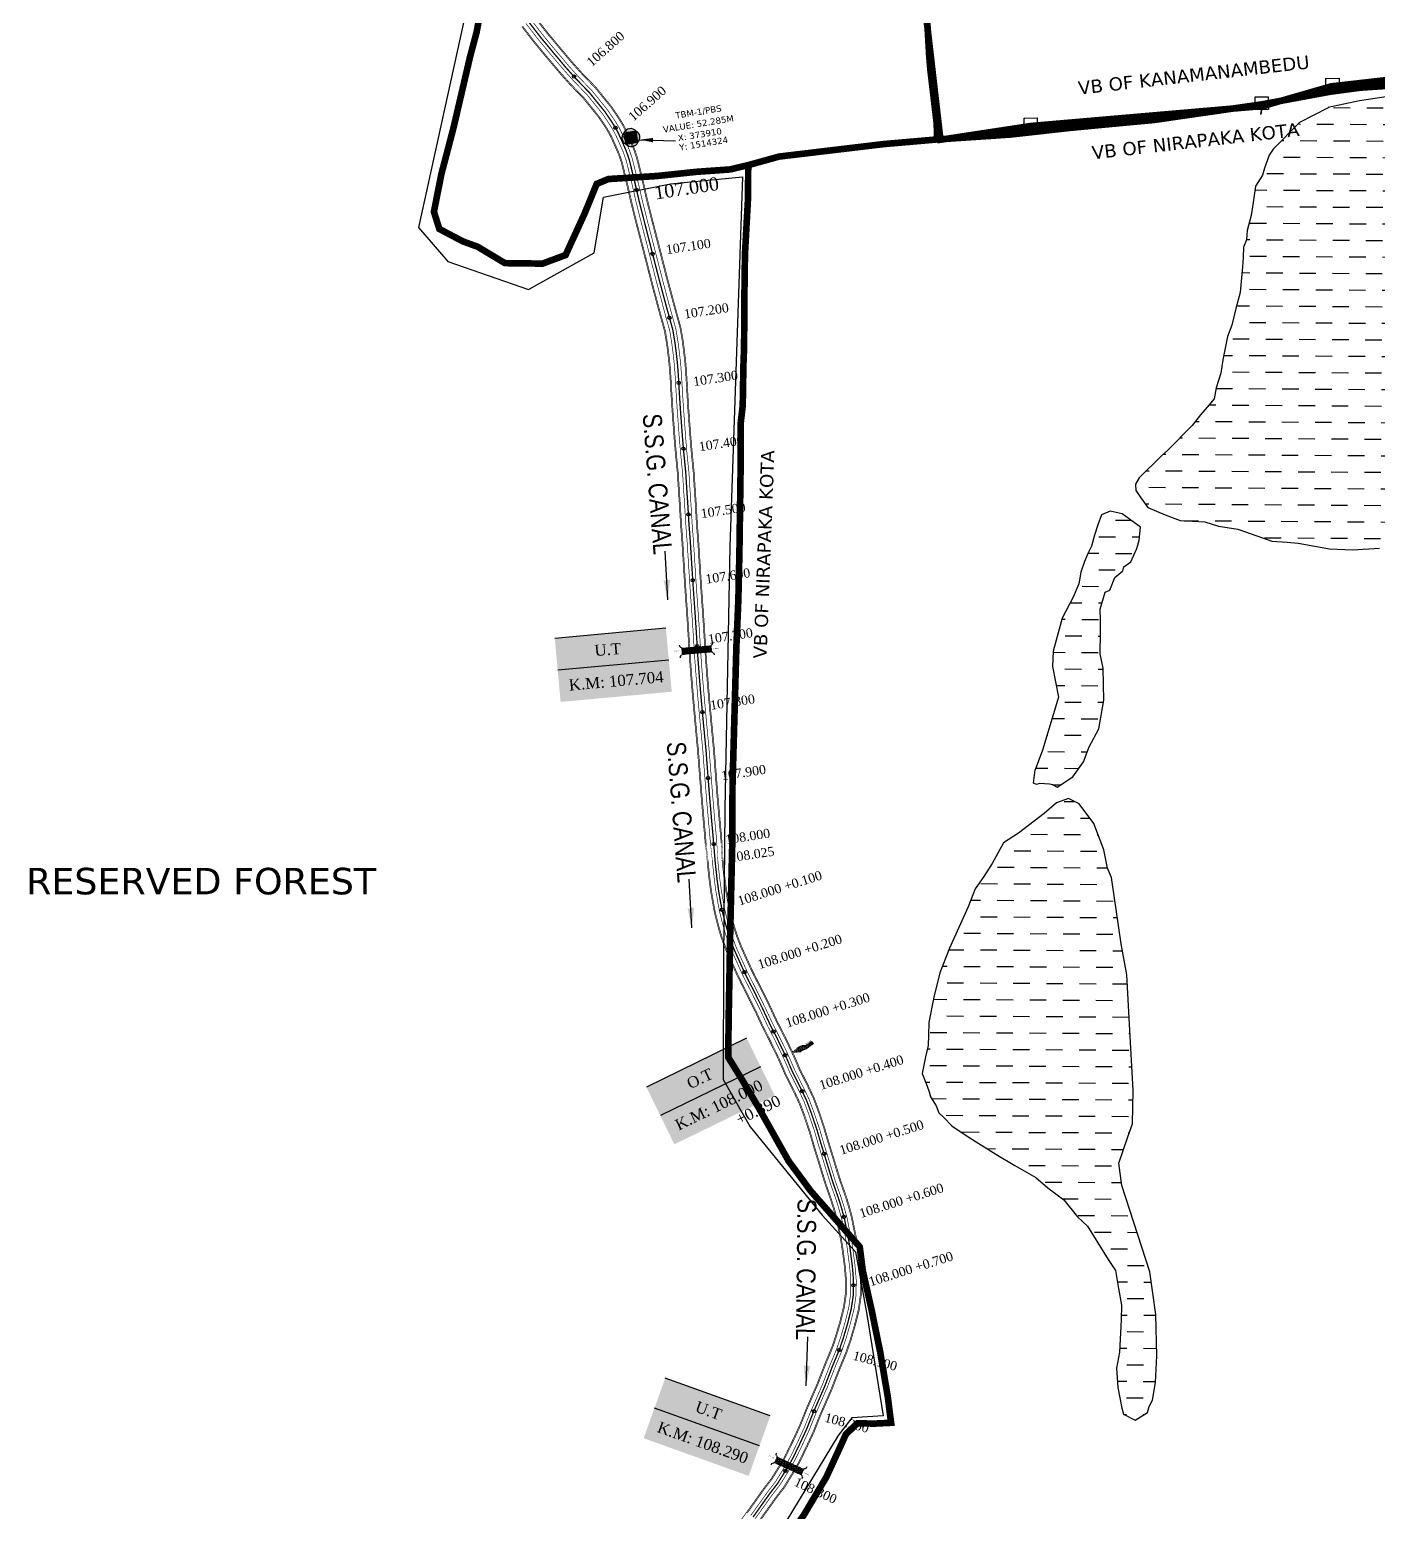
# Model space of a CAD drawing. Header units: inches. Extents: x 360616 to 379062, y 1506291 to 1520405.
# Drawn here: x 373003 to 375038, y 1512248 to 1514487 of the extents above; entities that cross this region are included whole.
import ezdxf

# ---------------------------------------------------------------- set-up
doc = ezdxf.new("R2010")
doc.units = ezdxf.units.IN
doc.header["$MEASUREMENT"] = 0
doc.header["$PDMODE"] = 32
doc.header["$PDSIZE"] = 5
for name, pattern in [('ACAD_ISO02W100', [15, 12, -3]), ('ACAD_ISO03W100', [30, 12, -18]), ('BORDER', [1.75, 0.5, -0.25, 0.5, -0.25, 0, -0.25]), ('DASHED', [0.75, 0.5, -0.25])]:
    doc.linetypes.add(name, pattern=pattern)
for name, color, linetype in [('bed with', 5, 'Continuous'), ('cahnige', 7, 'Continuous'), ('CARTTRACK', 30, 'ACAD_ISO02W100'), ('laying', 4, 'Continuous'), ('lining', 4, 'Continuous'), ('OT', 7, 'Continuous'), ('pbms', 8, 'Continuous'), ('stons', 1, 'Continuous'), ('STREAM', 4, 'Continuous'), ('TEXT', 7, 'Continuous'), ('TITLEBLOCK', 7, 'Continuous'), ('top of bund', 1, 'Continuous'), ('transition', 230, 'DASHED'), ('UT', 173, 'ACAD_ISO02W100'), ('V', 6, 'Continuous'), ('WATER_BODY', 4, 'Continuous'), ('Z LAYER', 7, 'Continuous'), ('ZSTU', 7, 'Continuous'), ('ZTEXT', 7, 'Continuous')]:
    doc.layers.add(name, color=color, linetype=linetype)
doc.layers.add('VILL_BOUNDARY', color=6, linetype='BORDER', lineweight=30)
doc.styles.add('5mm', font='TIMES.TTF', dxfattribs={"height": 3})
doc.styles.add('ARIALN', font='ARIALN.TTF')
doc.styles.get("Standard").update_dxf_attribs({"font": 'verdana.TTF'})
doc.dimstyles.get("Standard").update_dxf_attribs({"dimtxt": 0.18, "dimasz": 0.18, "dimexe": 0.18, "dimexo": 0.0625, "dimgap": 0.09, "dimtad": 0, "dimtih": 1, "dimtoh": 1, "dimdec": 4, "dimzin": 0, "dimdsep": 46, "dimtxsty": 'Standard', "dimcen": 0.09, "dimadec": 0, "dimazin": 0, "dimtfac": 1, "dimtdec": 4, "dimtofl": 0, "dimtmove": 0, "dimatfit": 3, "dimfxl": 0, "dimtolj": 1, "dimtzin": 0, "dimarcsym": 0})

# ---------------------------------------------------------------- blocks, each defined once
blk = doc.blocks.new('RRRRRR')
at = {"layer": 'ZSTU'}
h = blk.add_hatch(color=135, dxfattribs=at)
h.set_gradient(color1=(141, 177, 78), color2=(107, 135, 59), one_color=1, tint=0.38, name='CYLINDER')
h.paths.add_polyline_path([(373747.4, 1513581.4), (373751.8, 1513533.5), (373919.5, 1513548.9), (373915.1, 1513596.8)])
h.paths.add_polyline_path([(373795.8, 1513548.2), (373868.4, 1513554.4), (373866.2, 1513580.1), (373793.6, 1513574)], flags=24)
h = blk.add_hatch(color=252, dxfattribs=at)
h.set_gradient(color1=(167, 88, 159), color2=(127, 67, 121), one_color=1, tint=0.38, name='CYLINDER')
h.paths.add_polyline_path([(373751.8, 1513533.5), (373756.2, 1513485.6), (373923.9, 1513501), (373919.5, 1513548.9)])
h.paths.add_polyline_path([(373765.6, 1513497.5), (373913.8, 1513510.9), (373911.5, 1513536.6), (373763.2, 1513523.1)], flags=24)
for points in [[(373915.1, 1513596.8), (373747.4, 1513581.4)], [(373919.5, 1513548.9), (373751.8, 1513533.5)]]:
    blk.add_lwpolyline(points, dxfattribs=at)
at = {"layer": 'ZSTU', "style": '5mm'}
for s, height, rotation, p in [('U.T', 16.84, 4.8265, (373808, 1513554.7)), ('K.M: 107.704', 16.843, 5.1882, (373769.4, 1513502.5))]:
    blk.add_text(s, height=height, rotation=rotation, dxfattribs=at).set_placement(p)
blk = doc.blocks.new('FFFFFFFFFFF')
at = {"layer": 'ZSTU'}
h = blk.add_hatch(color=135, dxfattribs=at)
h.set_gradient(color1=(141, 177, 78), color2=(107, 135, 59), one_color=1, tint=0.38, name='CYLINDER')
h.paths.add_polyline_path([(373910.3, 1512949), (373914.7, 1512901.1), (374082.4, 1512916.5), (374078, 1512964.4)])
h.paths.add_polyline_path([(373958.7, 1512915.8), (374031.4, 1512921.9), (374029.2, 1512947.6), (373956.6, 1512941.5)], flags=24)
h = blk.add_hatch(color=252, dxfattribs=at)
h.set_gradient(color1=(167, 88, 159), color2=(127, 67, 121), one_color=1, tint=0.38, name='CYLINDER')
h.paths.add_polyline_path([(373914.7, 1512901.1), (373919.1, 1512853.1), (374086.9, 1512868.5), (374082.4, 1512916.5)])
h.paths.add_polyline_path([(373928.5, 1512865), (374076.7, 1512878.5), (374074.4, 1512904.1), (373926.2, 1512890.6)], flags=24)
for points in [[(374078, 1512964.4), (373910.3, 1512949)], [(374082.4, 1512916.5), (373914.7, 1512901.1)]]:
    blk.add_lwpolyline(points, dxfattribs=at)
at = {"layer": 'ZSTU', "style": '5mm'}
for s, height, rotation, p in [('O.T', 16.84, 4.8265, (373970.9, 1512922.2)), ('K.M: 108.000', 16.843, 5.1882, (373932.4, 1512870)), ('+0.390', 16.84, 5.1882, (374020.9, 1512845.3))]:
    blk.add_text(s, height=height, rotation=rotation, dxfattribs=at).set_placement(p)
blk = doc.blocks.new('DDDDDDDDDDDD')
at = {"layer": 'ZSTU'}
h = blk.add_hatch(color=135, dxfattribs=at)
h.set_gradient(color1=(141, 177, 78), color2=(107, 135, 59), one_color=1, tint=0.38, name='CYLINDER')
h.paths.add_polyline_path([(373929.5, 1512387.3), (373933.9, 1512339.3), (374101.6, 1512354.8), (374097.2, 1512402.7)])
h.paths.add_polyline_path([(373977.9, 1512354.1), (374050.5, 1512360.2), (374048.3, 1512385.9), (373975.7, 1512379.8)], flags=24)
h = blk.add_hatch(color=252, dxfattribs=at)
h.set_gradient(color1=(167, 88, 159), color2=(127, 67, 121), one_color=1, tint=0.38, name='CYLINDER')
h.paths.add_polyline_path([(373933.9, 1512339.3), (373938.3, 1512291.4), (374106, 1512306.8), (374101.6, 1512354.8)])
h.paths.add_polyline_path([(373947.7, 1512303.3), (374095.9, 1512316.8), (374093.5, 1512342.4), (373945.3, 1512328.9)], flags=24)
for points in [[(374097.2, 1512402.7), (373929.5, 1512387.3)], [(374101.6, 1512354.8), (373933.9, 1512339.3)]]:
    blk.add_lwpolyline(points, dxfattribs=at)
at = {"layer": 'ZSTU', "style": '5mm'}
for s, height, rotation, p in [('U.T', 16.84, 4.8265, (373990.1, 1512360.5)), ('K.M: 108.290', 16.843, 5.1882, (373951.5, 1512308.3))]:
    blk.add_text(s, height=height, rotation=rotation, dxfattribs=at).set_placement(p)
blk = doc.blocks.new('FGDFGG')
at = {"layer": 'STREAM'}
h = blk.add_hatch(dxfattribs=at)
h.set_pattern_fill('DASH', color=256, scale=10, angle=75.9396, style=0)
h.set_pattern_definition([(75.93960756, (1418185.603, 992257.9889), (-0.6960067163, 1.1611201925), [0.95724225, -0.95724225])])
h.paths.add_polyline_path([(347714.8, 1545567.8), (347719.1, 1545566.8), (347723.4, 1545565.8), (347732.1, 1545608.5), (347727.8, 1545609.3), (347723.5, 1545610.1)])
at = {"layer": 'UT', "ltscale": 0.2}
for p, q in [((347714.8, 1545567.8), (347723.5, 1545610.1)), ((347718.6, 1545614.3), (347720.9, 1545613.9)), ((347720.9, 1545613.9), (347723.5, 1545610.1)), ((347723.5, 1545610.1), (347727.8, 1545609.3)), ((347727.8, 1545609.3), (347732.1, 1545608.5)), ((347732.1, 1545608.5), (347735.6, 1545611.5)), ((347735.6, 1545611.5), (347737.9, 1545611.3)), ((347723.4, 1545565.8), (347732.1, 1545608.5)), ((347711.2, 1545564.9), (347708.9, 1545565.2)), ((347714.8, 1545567.8), (347711.2, 1545564.9)), ((347719.1, 1545566.8), (347714.8, 1545567.8)), ((347723.4, 1545565.8), (347719.1, 1545566.8)), ((347725.8, 1545561.9), (347723.4, 1545565.8)), ((347728.1, 1545561.4), (347725.8, 1545561.9))]:
    blk.add_line(p, q, dxfattribs=at)
at = {"layer": 'cahnige', "style": '5mm'}
for oblique, p in [(0, (347729.3, 1545612.1)), (360, (347716.2, 1545554.6))]:
    blk.add_text('Stream', height=1.91, rotation=77.1141, dxfattribs=dict(at, oblique=oblique)).set_placement(p)
blk = doc.blocks.new('VBVB')
at = {"layer": 'STREAM'}
h = blk.add_hatch(dxfattribs=at)
h.set_pattern_fill('DASH', color=256, scale=10, style=0)
h.set_pattern_definition([(0, (17867.8837, -28501.71), (1.25, 1.25), [1.25, -1.25])])
h.paths.add_polyline_path([(380096, 1497775), (380098.9, 1497780.2), (380100.4, 1497784.6), (380101.8, 1497788.8), (380103.8, 1497793.6), (380099.5, 1497795.9), (380098.5, 1497793.5), (380097.6, 1497789.6), (380097, 1497787.7), (380095.8, 1497784.7), (380093.9, 1497783), (380090.9, 1497780.8), (380086.6, 1497774), (380084.6, 1497765.2), (380084.1, 1497764.3), (380085.9, 1497763.2), (380086.6, 1497763.8), (380093.7, 1497769.3), (380094.5, 1497772.7)])
at = {"layer": 'OT', "const_width": 0.5}
blk.add_lwpolyline([(380084.6, 1497765.2), (380084.1, 1497764.3), (380083.5, 1497763.5), (380085.4, 1497762.3), (380085.9, 1497763.2), (380084.1, 1497764.3), (380085.9, 1497763.2), (380086.6, 1497763.8), (380093.7, 1497769.3), (380086.6, 1497763.8), (380085.9, 1497763.2), (380084.1, 1497764.3), (380084.6, 1497765.2), (380086.6, 1497774)], dxfattribs=at)
at = {"layer": 'STREAM'}
blk.add_lwpolyline([(380086.6, 1497774), (380090.9, 1497780.8), (380093.9, 1497783), (380095.8, 1497784.7), (380097, 1497787.7), (380097.6, 1497789.6), (380098.5, 1497793.5), (380099.5, 1497795.9), (380103.8, 1497793.6), (380101.8, 1497788.8), (380100.4, 1497784.6), (380098.9, 1497780.2), (380096, 1497775), (380094.5, 1497772.7), (380093.7, 1497769.3)], dxfattribs=at)
at = {"layer": 'cahnige', "style": '5mm'}
blk.add_text('Stream', height=2.5, rotation=71.1743, dxfattribs=at).set_placement((380095, 1497785.5))

msp = doc.modelspace()

# ---------------------------------------------------------------- hatches: boundary and pattern name
at = {"layer": 'pbms'}
h = msp.add_hatch(color=256, dxfattribs=at)
h.set_gradient(color1=(31, 17, 238), color2=(36, 21, 239), one_color=1, tint=0.51, name='CYLINDER')
h.paths.add_polyline_path([(373899.9, 1514331.3, 0.496905), (373902.7, 1514313.9)])
h.paths.add_polyline_path([(373899.9, 1514331.3), (373917.3, 1514334.1, 0.614852)])
h.paths.add_polyline_path([(373917.3, 1514334.1), (373920.1, 1514316.7, 0.494298)])
h.paths.add_polyline_path([(373902.7, 1514313.9, 0.585376), (373920.1, 1514316.7)])
h = msp.add_hatch(color=256, dxfattribs=at)
h.set_gradient(color1=(67, 190, 65), color2=(71, 191, 69), one_color=1, tint=0.51, name='CYLINDER')
h.paths.add_polyline_path([(373910, 1514324), (373917.3, 1514334.1), (373899.9, 1514331.3)])
h.paths.add_polyline_path([(373902.7, 1514313.9), (373910, 1514324), (373899.9, 1514331.3)])
h.paths.add_polyline_path([(373902.7, 1514313.9), (373920.1, 1514316.7), (373910, 1514324)])
h.paths.add_polyline_path([(373920.1, 1514316.7), (373917.3, 1514334.1), (373910, 1514324)])
at = {"layer": 'WATER_BODY'}
h = msp.add_hatch(dxfattribs=at)
h.set_pattern_fill('DASH', color=256, scale=200, angle=359.63535, style=0)
h.paths.add_polyline_path([(375718.1, 1514236.1), (375744.6, 1514239.6), (375763.4, 1514249.2), (375786.8, 1514264), (375815.9, 1514268.5), (375835.4, 1514266.2), (375848.8, 1514270.1), (375855.6, 1514282.3), (375861.7, 1514290), (375860.1, 1514302.5), (375843.8, 1514335.6), (375815.2, 1514386.1), (375782.4, 1514436.2), (375769.8, 1514448.4), (375735.8, 1514456.9), (375707.3, 1514455.1), (375671.1, 1514448), (375571.9, 1514433.7), (375506.9, 1514432.6), (375454.6, 1514430.1), (375404.1, 1514421.9), (375384.7, 1514419.6), (375351.1, 1514412.9), (375327, 1514409.7), (375292.2, 1514405.2), (375253.1, 1514397.9), (375234.2, 1514394.9), (375213.9, 1514395.2), (375182.7, 1514395.5), (375119.1, 1514392.5), (375050, 1514385.8), (375009.7, 1514379.5), (374962.3, 1514369.6), (374962.1, 1514369.2), (374918.9, 1514347), (374879.2, 1514306.5), (374873.4, 1514297.4), (374866.4, 1514278), (374863.4, 1514267.4), (374852.5, 1514250.6), (374849.1, 1514225.9), (374846, 1514206.2), (374840.3, 1514183.9), (374839.2, 1514169.9), (374834.5, 1514158.7), (374833.8, 1514143.2), (374832.9, 1514128.9), (374831, 1514106.7), (374829.6, 1514090), (374822.9, 1514066), (374816.7, 1514040.9), (374810.2, 1514023.8), (374803.3, 1513988.6), (374800.5, 1513968.6), (374793.1, 1513946), (374790.4, 1513929.8), (374779.5, 1513917.2), (374769.8, 1513905.6), (374757, 1513889.2), (374720.2, 1513852), (374710.2, 1513843.3), (374677, 1513810.3), (374671.5, 1513801), (374671.9, 1513791.4), (374679.7, 1513780.1), (374690.4, 1513765.4), (374716.1, 1513754.4), (374739.1, 1513746), (374776.2, 1513744.1), (374796.7, 1513737.2), (374826.2, 1513732.8), (374864.8, 1513719.2), (374877.2, 1513714.9), (374900.5, 1513713), (374916.8, 1513711.6), (374964.4, 1513703.4), (374999.1, 1513701.7), (375039.9, 1513704.2), (375072.7, 1513718.3), (375102.9, 1513739.2), (375126.9, 1513762.9), (375140.4, 1513784.9), (375151.8, 1513802.5), (375168.6, 1513837.6), (375178.3, 1513854.6), (375190.5, 1513883.7), (375196, 1513890.8), (375201.2, 1513906.3), (375204.8, 1513924.4), (375212.6, 1513957.9), (375216.2, 1513976.1), (375215.6, 1514026.1), (375212.8, 1514038.1), (375212, 1514048.1), (375212, 1514069.3), (375211.6, 1514093.1), (375207.7, 1514107.1), (375210.8, 1514123.3), (375226.5, 1514133.5), (375263.4, 1514134), (375298.2, 1514124.3), (375335.8, 1514111.2), (375396.4, 1514096.1), (375474.3, 1514104.7), (375543.4, 1514120.3), (375568.1, 1514128.8), (375577, 1514131.9), (375600.8, 1514131.6), (375627.7, 1514141.7), (375653.7, 1514166.1), (375665.5, 1514190.6), (375691.8, 1514221.8)])
h.paths.add_polyline_path([(375252.6, 1514192.1), (375301.1, 1514193), (375300, 1514251.6), (375251.6, 1514250.7)], flags=24)
h.paths.add_polyline_path([(375165.8, 1514163.7), (375212.4, 1514164.5), (375211.8, 1514200.3), (375165.1, 1514199.5)], flags=24)
h = msp.add_hatch(dxfattribs=at)
h.set_pattern_fill('DASH', color=256, scale=200, angle=359.63535, style=0)
h.paths.add_polyline_path([(374623.8, 1513474.9), (374622.6, 1513522.8), (374618.2, 1513544.6), (374618.8, 1513576.5), (374618.6, 1513595.6), (374618.2, 1513612), (374626, 1513637.9), (374632.6, 1513640.9), (374640.5, 1513660), (374652.5, 1513669.8), (374653.8, 1513676.1), (374664.6, 1513683.3), (374673.4, 1513703.6), (374677, 1513716.4), (374679, 1513735.9), (374651.6, 1513756), (374633.1, 1513759.8), (374620.4, 1513754.5), (374614.6, 1513739.3), (374609.8, 1513723.7), (374605.2, 1513707.2), (374600.1, 1513697), (374594.5, 1513684.1), (374589.3, 1513667.8), (374586.2, 1513650.4), (374577.5, 1513630.4), (374561.1, 1513598.5), (374547.4, 1513548.6), (374546.2, 1513525.5), (374555.4, 1513479.4), (374531.2, 1513399.2), (374520.1, 1513369.7), (374517.4, 1513349.2), (374522.3, 1513347.3), (374526.9, 1513348.8), (374541.6, 1513347.9), (374547, 1513346.8), (374553.2, 1513343.5), (374577.1, 1513358.8), (374592.9, 1513381.8), (374601.6, 1513404), (374616.3, 1513431.5)])
h.paths.add_polyline_path([(374635.1, 1513207.1), (374629.3, 1513221), (374623.9, 1513248.7), (374608.5, 1513288.4), (374586.7, 1513318.1), (374570.5, 1513326), (374552.2, 1513319.8), (374533.6, 1513303.6), (374494.8, 1513273.8), (374472.4, 1513259.3), (374455.2, 1513228.1), (374442.8, 1513208.3), (374429.6, 1513189.9), (374419.2, 1513162.5), (374390.7, 1513100.3), (374376.3, 1513063.2), (374367.2, 1513026.3), (374359.8, 1512988.1), (374359, 1512968.9), (374358.6, 1512953.3), (374354.4, 1512936), (374351.7, 1512920.9), (374349.5, 1512911), (374357.3, 1512891.9), (374360.1, 1512883.2), (374362.4, 1512875.8), (374370.8, 1512862.2), (374375, 1512851.7), (374381.7, 1512845), (374394.5, 1512832.2), (374417.7, 1512816.4), (374460.9, 1512789.4), (374489.4, 1512772.3), (374521.2, 1512753.8), (374539.3, 1512738.3), (374563.5, 1512720.2), (374583.8, 1512694.4), (374599.3, 1512680.6), (374630.4, 1512630.1), (374641.2, 1512613.6), (374646.1, 1512586.3), (374650.4, 1512561.4), (374650, 1512539.1), (374647.3, 1512490.2), (374642.9, 1512465.9), (374645.1, 1512436.8), (374651, 1512405.6), (374653.4, 1512396.4), (374670.9, 1512387.5), (374689.8, 1512399), (374692.4, 1512408.2), (374697.4, 1512417.9), (374701.5, 1512444.3), (374703.8, 1512484.6), (374702, 1512546.9), (374693.3, 1512611.4), (374651, 1512742), (374646.4, 1512775.6), (374660.1, 1512815.2), (374667, 1512835.2), (374668.2, 1512885.8), (374663.6, 1512967), (374658.6, 1513060.2), (374650, 1513107)])
h.paths.add_polyline_path([(374583.9, 1513627.7), (374613.2, 1513628.2), (374612.6, 1513664), (374583.3, 1513663.5)], flags=24)
h.paths.add_polyline_path([(374366.9, 1512863.7), (374415.8, 1512864.6), (374414.7, 1512924.4), (374365.8, 1512923.5)], flags=25)
h.paths.add_polyline_path([(374515.4, 1512888.3), (374579.4, 1512889.5), (374578.8, 1512925.4), (374514.7, 1512924.2)], flags=24)

# ---------------------------------------------------------------- linework, layer by layer
msp.add_lwpolyline([(373917.3, 1514334.1), (373902.7, 1514313.9)])
at = {"layer": 'bed with', "const_width": 1}
for points in [[(373751.7, 1514496.3), (373770.2, 1514472.3), (373787, 1514452.1), (373809.5, 1514425.5), (373824.7, 1514408.5), (373839.5, 1514393.3), (373843.5, 1514389.3), (373847.3, 1514384.6), (373858.4, 1514370.9), (373866.8, 1514360.5), (373876.5, 1514346.3), (373883.4, 1514335.2), (373886.7, 1514328.8), (373891.2, 1514319.1), (373898.7, 1514301.8), (373903.1, 1514289), (373907.2, 1514272.4), (373912.5, 1514250.8), (373917.9, 1514226.7), (373926.1, 1514194.2), (373933.1, 1514167.2), (373942.5, 1514130.6), (373949.3, 1514103.9), (373959.1, 1514067.3), (373966.6, 1514039.9, 0.000217), (373966.6, 1514039.9), (373968.6, 1514032.9), (373969.8, 1514025.8), (373971.7, 1514014), (373973.5, 1514000.4), (373975.5, 1513982.5), (373977, 1513962.8), (373978, 1513944.3), (373979.9, 1513914.2), (373983.2, 1513869.6), (373985, 1513848.5), (373988, 1513818.3), (373989.5, 1513793.8), (373991.2, 1513768.9), (373992.8, 1513741.3), (373994.9, 1513714.1), (373996.6, 1513687, 0.000113), (373996.6, 1513687), (373998.5, 1513656.9), (374000, 1513634.8), (374002.3, 1513602.6), (374003.8, 1513579.8), (374005.3, 1513556.1), (374006, 1513543.4), (374007.8, 1513519.6), (374009.1, 1513502.4), (374011.5, 1513474.2), (374014.9, 1513437.1), (374018.6, 1513398.9), (374021.1, 1513365.6), (374023.9, 1513329.7), (374027.1, 1513292.7), (374029, 1513272), (374030.3, 1513257)], [(373759.3, 1514502.2), (373777.7, 1514478.4), (373794.4, 1514458.2), (373816.7, 1514431.8), (373831.7, 1514415.1), (373846.3, 1514400.1), (373850.7, 1514395.7), (373854.8, 1514390.6), (373865.9, 1514376.9), (373874.5, 1514366.2), (373884.6, 1514351.5), (373891.8, 1514339.9), (373895.3, 1514333), (373899.9, 1514323), (373907.7, 1514305.3), (373912.3, 1514291.7), (373916.5, 1514274.7), (373921.8, 1514253.1), (373927.3, 1514228.9), (373935.4, 1514196.6), (373942.4, 1514169.6, -0.000231), (373942.4, 1514169.6), (373951.8, 1514132.9), (373958.6, 1514106.3), (373968.3, 1514069.8), (373975.9, 1514042.5), (373978, 1514034.9), (373979.2, 1514027.4), (373981.2, 1514015.4), (373983, 1514001.5), (373985.1, 1513983.4), (373986.6, 1513963.4), (373987.6, 1513944.8), (373989.5, 1513914.8), (373992.8, 1513870.3), (373994.5, 1513849.3), (373997.6, 1513819.1), (373999.1, 1513794.4), (374000.8, 1513769.5), (374002.4, 1513742), (374004.5, 1513714.8), (374006.2, 1513687.6), (374008.1, 1513657.5), (374009.6, 1513635.5), (374011.9, 1513603.3), (374013.4, 1513580.4), (374014.8, 1513556.7), (374015.6, 1513544), (374017.3, 1513520.3), (374018.7, 1513503.2), (374021.1, 1513475), (374024.5, 1513438), (374028.1, 1513399.7), (374030.7, 1513366.3), (374033.5, 1513330.5), (374036.6, 1513293.5), (374038.6, 1513272.8), (374039.8, 1513257.9)]]:
    msp.add_lwpolyline(points, format="xyb", dxfattribs=at)
for points in [[(374033, 1513232.2), (374033.4, 1513227.6), (374036.1, 1513202.8), (374038.2, 1513187.3), (374041.4, 1513168.8), (374043.7, 1513156), (374048.3, 1513137.7), (374053, 1513121.2), (374056.5, 1513111.2), (374062.1, 1513096.6), (374070.1, 1513078.8), (374077.7, 1513062), (374083.5, 1513050.2), (374089.7, 1513038.2), (374104.4, 1513008.6), (374116.2, 1512983.3), (374125.9, 1512964.3), (374136.8, 1512942.1), (374141.4, 1512932.3), (374150.2, 1512911.8), (374163.4, 1512885.6), (374171.5, 1512868.4), (374178.3, 1512850.2), (374187.1, 1512824.2), (374193.3, 1512802.6), (374199.8, 1512781.6), (374205.8, 1512762), (374211, 1512745.2), (374218.7, 1512723.4), (374223.3, 1512709), (374228.5, 1512690.2), (374231.5, 1512674.8), (374234, 1512662.7), (374236.4, 1512648.3), (374238.2, 1512634.2), (374239.9, 1512621.6), (374241, 1512609.7), (374241.8, 1512599), (374241.6, 1512577.7), (374238.8, 1512557.4), (374233.2, 1512535), (374226.6, 1512512.7), (374220.7, 1512495.4), (374209.9, 1512469.2), (374198.5, 1512439.9), (374181.4, 1512400.5), (374171.5, 1512375.8), (374161.7, 1512354.6), (374151.6, 1512333.7), (374145.7, 1512322.7), (374136.3, 1512307.6), (374128.4, 1512294.9), (374116.6, 1512279.5), (374090.9, 1512243.6)], [(374041.2, 1513232.9), (374041.6, 1513228.4), (374044.3, 1513203.8), (374046.4, 1513188.5), (374049.5, 1513170.3), (374051.8, 1513157.8), (374056.2, 1513139.9), (374060.9, 1513123.7), (374064.2, 1513114), (374069.7, 1513099.7), (374077.6, 1513082.2), (374085.2, 1513065.5), (374090.9, 1513053.9), (374097.1, 1513041.9), (374111.9, 1513012.1), (374123.6, 1512987), (374133.3, 1512968), (374144.3, 1512945.6), (374148.9, 1512935.7), (374157.7, 1512915.2), (374170.8, 1512889.2), (374179.1, 1512871.6), (374186.1, 1512852.9), (374195, 1512826.6), (374201.2, 1512805), (374207.7, 1512784.1), (374213.7, 1512764.4), (374218.8, 1512747.8), (374226.5, 1512726), (374231.3, 1512711.3), (374236.5, 1512692.1), (374239.5, 1512676.4), (374242.1, 1512664.2), (374244.6, 1512649.5), (374246.4, 1512635.2), (374248.1, 1512622.5), (374249.2, 1512610.4), (374250.1, 1512599.2), (374249.9, 1512577), (374246.9, 1512555.8), (374241.1, 1512532.8), (374234.5, 1512510.2), (374228.4, 1512492.4), (374217.6, 1512466.2), (374206.2, 1512436.8), (374189, 1512397.3), (374179.1, 1512372.5), (374169.2, 1512351.1), (374158.9, 1512330), (374152.8, 1512318.5), (374143.3, 1512303.3), (374135.2, 1512290.2), (374123.2, 1512274.6), (374097.6, 1512238.8)]]:
    msp.add_lwpolyline(points, dxfattribs=at)
at = {"layer": 'laying', "color": 5, "linetype": 'ByBlock'}
for p in [(374010.3, 1513552.5), (374143, 1512938.6), (374148.5, 1512319.4)]:
    msp.add_point(p, dxfattribs=at)
at = {"layer": 'lining', "const_width": 1}
for points in [[(373746.7, 1514492.3), (373765.2, 1514468.3), (373782.1, 1514447.9), (373804.6, 1514421.3), (373820, 1514404.1), (373834.9, 1514388.8), (373838.7, 1514385), (373842.3, 1514380.6), (373853.4, 1514366.8), (373861.6, 1514356.6), (373871.1, 1514342.8), (373877.8, 1514332), (373880.9, 1514326), (373885.3, 1514316.4), (373892.7, 1514299.4), (373896.9, 1514287.2), (373900.9, 1514270.8), (373906.2, 1514249.4), (373911.7, 1514225.2), (373919.8, 1514192.6), (373926.8, 1514165.6), (373936.2, 1514129), (373943, 1514102.3), (373952.8, 1514065.6), (373960.4, 1514038.2, 0.000217), (373960.4, 1514038.2), (373962.3, 1514031.5), (373963.4, 1514024.8), (373965.3, 1514013), (373967.1, 1513999.6), (373969.1, 1513981.9), (373970.6, 1513962.4), (373971.6, 1513943.9), (373973.5, 1513913.7), (373976.8, 1513869.1), (373978.6, 1513847.9), (373981.6, 1513817.8), (373983.1, 1513793.4), (373984.8, 1513768.5), (373986.4, 1513740.9), (373988.5, 1513713.7), (373990.2, 1513686.6, 0.000113), (373990.2, 1513686.6), (373992.1, 1513656.4), (373993.6, 1513634.3), (373995.9, 1513602.2), (373997.4, 1513579.4), (373998.8, 1513555.7), (373999.6, 1513542.9), (374001.3, 1513519.1), (374002.7, 1513501.9), (374005.1, 1513473.6), (374008.5, 1513436.5), (374012.1, 1513398.3), (374014.7, 1513365.1), (374017.5, 1513329.2), (374020.7, 1513292.1), (374022.6, 1513271.4), (374023.8, 1513256.5)], [(373764.4, 1514506.1), (373782.8, 1514482.4), (373799.4, 1514462.4), (373821.6, 1514436), (373836.4, 1514419.5), (373850.9, 1514404.6), (373855.5, 1514400), (373859.8, 1514394.6), (373870.9, 1514381), (373879.7, 1514370.1), (373890, 1514355.1), (373897.4, 1514343.1), (373901.1, 1514335.8), (373905.8, 1514325.7), (373913.7, 1514307.6), (373918.5, 1514293.5), (373922.8, 1514276.2), (373928.1, 1514254.5), (373933.5, 1514230.4), (373941.7, 1514198.2), (373948.6, 1514171.2, -0.000231), (373948.6, 1514171.2), (373958, 1514134.5), (373964.8, 1514108), (373974.6, 1514071.5), (373982.1, 1514044.2), (373984.3, 1514036.4), (373985.6, 1514028.5), (373987.6, 1514016.3), (373989.4, 1514002.3), (373991.5, 1513984), (373993, 1513963.9), (373994.1, 1513945.2), (373995.9, 1513915.2), (373999.2, 1513870.8), (374001, 1513849.9), (374004, 1513819.6), (374005.6, 1513794.8), (374007.3, 1513769.9), (374008.8, 1513742.4), (374010.9, 1513715.2), (374012.6, 1513688), (374014.5, 1513657.9), (374016, 1513635.9), (374018.3, 1513603.7), (374019.8, 1513580.8), (374021.3, 1513557.1), (374022.1, 1513544.4), (374023.8, 1513520.8), (374025.1, 1513503.7), (374027.5, 1513475.6), (374030.9, 1513438.6), (374034.6, 1513400.2), (374037.1, 1513366.8), (374039.9, 1513331), (374043.1, 1513294.1), (374045, 1513273.4), (374046.3, 1513258.4)]]:
    msp.add_lwpolyline(points, format="xyb", dxfattribs=at)
for points in [[(374026.6, 1513231.7), (374027, 1513227), (374029.7, 1513202), (374031.8, 1513186.3), (374035, 1513167.7), (374037.4, 1513154.7), (374042, 1513136.1), (374046.9, 1513119.3), (374050.4, 1513109), (374056.1, 1513094.1), (374064.2, 1513076.2), (374071.9, 1513059.2), (374077.7, 1513047.3), (374083.9, 1513035.3), (374098.6, 1513005.8), (374110.4, 1512980.5), (374120.2, 1512961.4), (374131, 1512939.3), (374135.5, 1512929.7), (374144.3, 1512909), (374157.6, 1512882.7), (374165.5, 1512865.9), (374172.3, 1512848), (374180.9, 1512822.2), (374187.1, 1512800.7), (374193.7, 1512779.7), (374199.6, 1512760.1), (374204.9, 1512743.2), (374212.6, 1512721.3), (374217.2, 1512707.1), (374222.2, 1512688.7), (374225.1, 1512673.5), (374227.6, 1512661.5), (374230, 1512647.4), (374231.8, 1512633.3), (374233.5, 1512620.9), (374234.6, 1512609.2), (374235.3, 1512598.7), (374235.2, 1512578.1), (374232.4, 1512558.7), (374227, 1512536.6), (374220.5, 1512514.7), (374214.7, 1512497.6), (374203.9, 1512471.6), (374192.6, 1512442.4), (374175.4, 1512403), (374165.6, 1512378.4), (374155.9, 1512357.4), (374145.8, 1512336.7), (374140.1, 1512325.9), (374130.8, 1512311), (374123.1, 1512298.5), (374111.4, 1512283.4), (374085.7, 1512247.3)], [(374047.7, 1513233.5), (374048, 1513229), (374050.7, 1513204.6), (374052.7, 1513189.5), (374055.9, 1513171.4), (374058.1, 1513159.1), (374062.5, 1513141.5), (374067.1, 1513125.7), (374070.3, 1513116.2), (374075.7, 1513102.2), (374083.5, 1513084.9), (374091, 1513068.2), (374096.6, 1513056.8), (374102.8, 1513044.8), (374117.7, 1513014.9), (374129.4, 1512989.8), (374139.1, 1512970.8), (374150.1, 1512948.4), (374154.8, 1512938.3), (374163.5, 1512918), (374176.6, 1512892), (374185, 1512874.2), (374192.2, 1512855.1), (374201.1, 1512828.5), (374207.4, 1512806.8), (374213.9, 1512785.9), (374219.8, 1512766.3), (374225, 1512749.9), (374232.6, 1512728.1), (374237.4, 1512713.2), (374242.8, 1512693.5), (374245.9, 1512677.7), (374248.4, 1512665.4), (374250.9, 1512650.5), (374252.8, 1512636.1), (374254.5, 1512623.2), (374255.6, 1512610.9), (374256.5, 1512599.5), (374256.3, 1512576.6), (374253.2, 1512554.6), (374247.4, 1512531.1), (374240.7, 1512508.3), (374234.5, 1512490.2), (374223.6, 1512463.8), (374212.1, 1512434.3), (374195, 1512394.9), (374185, 1512370), (374175, 1512348.4), (374164.7, 1512327.1), (374158.4, 1512315.3), (374148.8, 1512299.9), (374140.5, 1512286.5), (374128.4, 1512270.8), (374102.9, 1512235)]]:
    msp.add_lwpolyline(points, dxfattribs=at)
at = {"layer": 'pbms'}
msp.add_lwpolyline([(373899.9, 1514331.3, -0.614852), (373917.3, 1514334.1, -0.494298), (373920.1, 1514316.7, -0.585376), (373902.7, 1514313.9, -0.496905), (373899.9, 1514331.3)], format="xyb", close=True, dxfattribs=at)
msp.add_lwpolyline([(373899.9, 1514331.3), (373917.3, 1514334.1), (373920.1, 1514316.7), (373902.7, 1514313.9)], close=True, dxfattribs=at)
msp.add_lwpolyline([(373899.9, 1514331.3), (373920.1, 1514316.7)], dxfattribs=at)
at = {"layer": 'stons'}
for points in [[(374960.1, 1514413.5), (374978.8, 1514413.6), (374978.9, 1514394.6), (374959, 1514394.5), (374958.9, 1514413.6), (374960.1, 1514413.5)], [(374853.4, 1514385.5), (374872, 1514385.6), (374872.1, 1514366.6), (374852.2, 1514366.5), (374852.1, 1514385.6), (374853.4, 1514385.5)], [(374504.6, 1514353.6), (374523.2, 1514353.7), (374523.3, 1514334.6), (374503.4, 1514334.5), (374503.3, 1514353.6), (374504.6, 1514353.6)]]:
    msp.add_lwpolyline(points, dxfattribs=at)
at = {"layer": 'top of bund', "const_width": 1}
for points in [[(373765.6, 1514507), (373783.9, 1514483.3), (373800.5, 1514463.3), (373822.7, 1514437), (373837.5, 1514420.5), (373852, 1514405.7), (373856.6, 1514401), (373861, 1514395.6), (373872, 1514381.9), (373880.9, 1514371), (373891.2, 1514355.9), (373898.7, 1514343.8), (373902.5, 1514336.5), (373907.2, 1514326.3), (373915.1, 1514308.1), (373920, 1514294), (373924.2, 1514276.5), (373929.5, 1514254.9), (373935, 1514230.8), (373943.1, 1514198.5), (373950.1, 1514171.6, -0.000231), (373950.1, 1514171.6), (373959.5, 1514134.9), (373966.3, 1514108.3), (373976, 1514071.9), (373983.5, 1514044.6), (373985.7, 1514036.7), (373987.1, 1514028.7), (373989.1, 1514016.5), (373990.9, 1514002.5), (373993, 1513984.2), (373994.5, 1513964), (373995.6, 1513945.3), (373997.4, 1513915.3), (374000.7, 1513871), (374002.5, 1513850.1), (374005.5, 1513819.7), (374007.1, 1513794.9), (374008.8, 1513770), (374010.3, 1513742.5), (374012.4, 1513715.3), (374014.1, 1513688.1), (374016, 1513658), (374017.5, 1513636), (374019.8, 1513603.8), (374021.3, 1513580.9), (374022.8, 1513557.2), (374023.5, 1513544.5), (374025.3, 1513520.9), (374026.6, 1513503.8), (374029, 1513475.7), (374032.4, 1513438.8), (374036.1, 1513400.4), (374038.6, 1513366.9), (374041.4, 1513331.2), (374044.6, 1513294.3), (374046.5, 1513273.5), (374047.7, 1513258.5)], [(373745.5, 1514491.4), (373764, 1514467.4), (373780.9, 1514447), (373803.5, 1514420.3), (373818.9, 1514403.1), (373833.8, 1514387.7), (373837.6, 1514384), (373841.1, 1514379.6), (373852.2, 1514365.9), (373860.4, 1514355.7), (373869.9, 1514342), (373876.5, 1514331.2), (373879.5, 1514325.3), (373883.9, 1514315.8), (373891.3, 1514298.9), (373895.5, 1514286.8), (373899.4, 1514270.5), (373904.7, 1514249), (373910.2, 1514224.9), (373918.4, 1514192.3), (373925.4, 1514165.2), (373934.8, 1514128.6), (373941.6, 1514101.9), (373951.4, 1514065.2), (373959, 1514037.8, 0.000217), (373959, 1514037.8), (373960.8, 1514031.1), (373961.9, 1514024.5), (373963.9, 1514012.8), (373965.6, 1513999.4), (373967.6, 1513981.8), (373969.1, 1513962.3), (373970.1, 1513943.8), (373972, 1513913.6), (373975.3, 1513869), (373977.1, 1513847.7), (373980.1, 1513817.6), (373981.6, 1513793.3), (373983.3, 1513768.4), (373984.9, 1513740.8), (373987, 1513713.6), (373988.7, 1513686.5, 0.000113), (373988.7, 1513686.5), (373990.6, 1513656.3), (373992.1, 1513634.2), (373994.4, 1513602.1), (373995.9, 1513579.3), (373997.3, 1513555.6), (373998.1, 1513542.8), (373999.8, 1513519), (374001.2, 1513501.7), (374003.6, 1513473.5), (374007, 1513436.4), (374010.6, 1513398.2), (374013.2, 1513364.9), (374016, 1513329.1), (374019.2, 1513292), (374021.1, 1513271.3), (374022.3, 1513256.4)]]:
    msp.add_lwpolyline(points, format="xyb", dxfattribs=at)
for points in [[(374025.1, 1513231.6), (374025.5, 1513226.8), (374028.2, 1513201.8), (374030.3, 1513186.1), (374033.6, 1513167.4), (374036, 1513154.4), (374040.6, 1513135.7), (374045.4, 1513118.9), (374049, 1513108.5), (374054.8, 1513093.5), (374062.8, 1513075.5), (374070.5, 1513058.6), (374076.4, 1513046.6), (374082.6, 1513034.6), (374097.3, 1513005.1), (374109, 1512979.9), (374118.8, 1512960.7), (374129.7, 1512938.6), (374134.1, 1512929), (374143, 1512908.4), (374156.2, 1512882.1), (374164.1, 1512865.3), (374170.8, 1512847.5), (374179.5, 1512821.8), (374185.7, 1512800.3), (374192.2, 1512779.3), (374198.2, 1512759.7), (374203.5, 1512742.7), (374211.2, 1512720.9), (374215.7, 1512706.7), (374220.7, 1512688.4), (374223.7, 1512673.2), (374226.2, 1512661.2), (374228.5, 1512647.1), (374230.4, 1512633.1), (374232, 1512620.7), (374233.1, 1512609), (374233.8, 1512598.7), (374233.7, 1512578.3), (374230.9, 1512558.9), (374225.5, 1512537), (374219.1, 1512515.1), (374213.3, 1512498.2), (374202.5, 1512472.2), (374191.2, 1512442.9), (374174.1, 1512403.6), (374164.2, 1512378.9), (374154.5, 1512358.1), (374144.5, 1512337.3), (374138.8, 1512326.6), (374129.5, 1512311.8), (374121.9, 1512299.4), (374110.2, 1512284.3), (374084.5, 1512248.2), (374058.6, 1512212.5)], [(374049.2, 1513233.6), (374049.5, 1513229.1), (374052.2, 1513204.8), (374054.2, 1513189.8), (374057.3, 1513171.7), (374059.6, 1513159.5), (374063.9, 1513141.9), (374068.5, 1513126.1), (374071.7, 1513116.7), (374077.1, 1513102.8), (374084.8, 1513085.5), (374092.4, 1513068.9), (374098, 1513057.5), (374104.1, 1513045.5), (374119, 1513015.6), (374130.7, 1512990.5), (374140.4, 1512971.5), (374151.4, 1512949.1), (374156.2, 1512938.9), (374164.9, 1512918.6), (374177.9, 1512892.7), (374186.4, 1512874.8), (374193.6, 1512855.6), (374202.5, 1512829), (374208.8, 1512807.3), (374215.3, 1512786.4), (374221.3, 1512766.8), (374226.4, 1512750.3), (374234.1, 1512728.6), (374238.9, 1512713.6), (374244.2, 1512693.9), (374247.3, 1512677.9), (374249.9, 1512665.7), (374252.4, 1512650.7), (374254.3, 1512636.3), (374256, 1512623.4), (374257.1, 1512611.1), (374258, 1512599.5), (374257.8, 1512576.4), (374254.7, 1512554.3), (374248.8, 1512530.7), (374242.1, 1512507.8), (374235.9, 1512489.6), (374224.9, 1512463.2), (374213.5, 1512433.7), (374196.3, 1512394.3), (374186.4, 1512369.4), (374176.3, 1512347.7), (374166, 1512326.4), (374159.7, 1512314.6), (374150.1, 1512299.1), (374141.8, 1512285.6), (374129.6, 1512269.9), (374104.1, 1512234.1)]]:
    msp.add_lwpolyline(points, dxfattribs=at)
at = {"layer": 'transition', "ltscale": 4, "const_width": 0.6}
for points in [[(374022.7, 1513256.3), (374022.7, 1513256.3), (374025.1, 1513231.6)], [(374023.8, 1513256.5), (374023.8, 1513256.5), (374026.6, 1513231.7)], [(374030.3, 1513257), (374030.3, 1513257), (374033, 1513232.2)], [(374039.8, 1513257.9), (374039.8, 1513257.9), (374041.2, 1513232.9)], [(374046.3, 1513258.4), (374046.3, 1513258.4), (374047.7, 1513233.5)], [(374047.7, 1513258.5), (374047.7, 1513258.5), (374049.2, 1513233.6)]]:
    msp.add_lwpolyline(points, dxfattribs=at)
at = {"layer": 'V', "color": 6}
msp.add_lwpolyline([(373755.5, 1514499.2, 2, 2, 0), (373774, 1514475.3, 2, 2, 0), (373790.7, 1514455.2, 2, 2, 0), (373813.1, 1514428.6, 2, 2, 0), (373828.2, 1514411.8, 2, 2, 0), (373842.9, 1514396.7, 2, 2, 0), (373847.1, 1514392.5, 2, 2, 0), (373851, 1514387.6, 2, 2, 0), (373862.1, 1514373.9, 2, 2, 0), (373870.7, 1514363.3, 2, 2, 0), (373880.5, 1514348.9, 2, 2, 0), (373887.6, 1514337.5, 2, 2, 0), (373891, 1514330.9, 2, 2, 0), (373895.6, 1514321.1, 2, 2, 0), (373903.2, 1514303.5, 2, 2, 0), (373907.7, 1514290.4, 2, 2, 0), (373911.8, 1514273.5, 2, 2, 0), (373917.1, 1514251.9, 2, 2, 0), (373922.6, 1514227.8, 2, 2, 0), (373930.8, 1514195.4, 2, 2, 0), (373937.7, 1514168.4, 2, 2, 0), (373947.1, 1514131.7, 2, 2, 0), (373953.9, 1514105.1, 2, 2, 0), (373963.7, 1514068.6, 2, 2, 0), (373971.3, 1514041.2, 2, 2, 0), (373973.3, 1514033.9, 2, 2, 0), (373974.5, 1514026.6, 2, 2, 0), (373976.5, 1514014.7, 2, 2, 0), (373978.3, 1514001, 2, 2, 0), (373980.3, 1513983, 2, 2, 0), (373981.8, 1513963.1, 2, 2, 0), (373982.8, 1513944.6, 2, 2, 0), (373984.7, 1513914.5, 2, 2, 0), (373988, 1513870, 2, 2, 0), (373989.8, 1513848.9, 2, 2, 0), (373992.8, 1513818.7, 2, 2, 0), (373994.3, 1513794.1, 2, 2, 0), (373996, 1513769.2, 2, 2, 0), (373997.6, 1513741.6, 2, 2, 0), (373999.7, 1513714.4, 2, 2, 0), (374001.4, 1513687.3, 2, 2, 0), (374003.3, 1513657.2, 2, 2, 0), (374004.8, 1513635.1, 2, 2, 0), (374007.1, 1513602.9, 2, 2, 0), (374008.6, 1513580.1, 2, 2, 0), (374010.1, 1513556.4, 2, 2, 0), (374010.8, 1513543.7, 2, 2, 0), (374012.6, 1513519.9, 2, 2, 0), (374013.9, 1513502.8, 2, 2, 0), (374016.3, 1513474.6, 2, 2, 0), (374019.7, 1513437.6, 2, 2, 0), (374023.4, 1513399.3, 2, 2, 0), (374025.9, 1513365.9, 2, 2, 0), (374028.7, 1513330.1, 2, 2, 0), (374031.9, 1513293.1, 2, 2, 0), (374033.8, 1513272.4, 2, 2, 0), (374035, 1513257.4, 2, 2, 0), (374035, 1513257.4, 2, 2, 0), (374037.1, 1513232.6, 2, 2, 0), (374037.5, 1513228, 2, 2, 0), (374040.2, 1513203.3, 2, 2, 0), (374042.3, 1513187.9, 2, 2, 0), (374045.4, 1513169.5, 2, 2, 0), (374047.8, 1513156.9, 2, 2, 0), (374052.3, 1513138.8, 2, 2, 0), (374057, 1513122.5, 2, 2, 0), (374060.3, 1513112.6, 2, 2, 0), (374065.9, 1513098.2, 2, 2, 0), (374073.8, 1513080.5, 2, 2, 0), (374081.4, 1513063.7, 2, 2, 0), (374087.2, 1513052, 2, 2, 0), (374093.4, 1513040, 2, 2, 0), (374108.2, 1513010.3, 2, 2, 0), (374119.9, 1512985.2, 2, 2, 0), (374129.6, 1512966.1, 2, 2, 0), (374140.5, 1512943.8, 2, 2, 0), (374145.1, 1512934, 2, 2, 0), (374153.9, 1512913.5, 2, 2, 0), (374167.1, 1512887.4, 2, 2, 0), (374175.3, 1512870, 2, 2, 0), (374182.2, 1512851.5, 2, 2, 0), (374191, 1512825.4, 2, 2, 0), (374197.3, 1512803.8, 2, 2, 0), (374203.8, 1512782.8, 2, 2, 0), (374209.7, 1512763.2, 2, 2, 0), (374214.9, 1512746.5, 2, 2, 0), (374222.6, 1512724.7, 2, 2, 0), (374227.3, 1512710.1, 2, 2, 0), (374232.5, 1512691.1, 2, 2, 0), (374235.5, 1512675.6, 2, 2, 0), (374238, 1512663.5, 2, 2, 0), (374240.5, 1512648.9, 2, 2, 0), (374242.3, 1512634.7, 2, 2, 0), (374244, 1512622.1, 2, 2, 0), (374245.1, 1512610, 2, 2, 0), (374245.9, 1512599.1, 2, 2, 0), (374245.8, 1512577.3, 2, 2, 0), (374242.8, 1512556.6, 2, 2, 0), (374237.2, 1512533.9, 2, 2, 0), (374230.6, 1512511.5, 2, 2, 0), (374224.6, 1512493.9, 2, 2, 0), (374213.7, 1512467.7, 2, 2, 0), (374202.4, 1512438.3, 2, 2, 0), (374185.2, 1512398.9, 2, 2, 0), (374175.3, 1512374.2, 2, 2, 0), (374165.4, 1512352.9, 2, 2, 0), (374155.3, 1512331.9, 2, 2, 0), (374149.2, 1512320.6, 2, 2, 0), (374139.8, 1512305.4, 2, 2, 0), (374131.8, 1512292.5, 2, 2, 0), (374119.9, 1512277.1, 2, 2, 0), (374094.3, 1512241.2, 2, 2, 0)], format="xyseb", dxfattribs=at)
at = {"layer": 'VILL_BOUNDARY', "linetype": 'ACAD_ISO03W100', "lineweight": -2, "ltscale": 3, "const_width": 10}
for points in [[(374336.7, 1514671.4), (374377.2, 1514320.8), (374513.8, 1514341.6), (374864, 1514371.8), (374966.8, 1514401.4), (375237.7, 1514432.2)], [(374356.8, 1514507.8), (374360.2, 1514447.5), (374362.1, 1514425.5), (374371.5, 1514345.6), (374372.3, 1514321.3), (374290.9, 1514314.2), (374133.6, 1514295.4), (374089, 1514283), (374059.7, 1514276), (374009.1, 1514272.4), (373949.9, 1514266.1), (373876.2, 1514261.5), (373858.5, 1514254.2), (373840.2, 1514209.4), (373811.5, 1514146.7), (373776.7, 1514133.8), (373720.1, 1514134.5), (373678.7, 1514159.3), (373656.7, 1514167.3), (373621, 1514186.1), (373612.8, 1514212.1), (373624.2, 1514269.5), (373642.3, 1514338.6), (373667.3, 1514445.9), (373677.2, 1514483.1), (373685, 1514524.4)], [(374372.3, 1514321.3), (374483, 1514328.7), (374571.2, 1514338.6), (374659.4, 1514347), (374698.9, 1514350.6), (374863.2, 1514374.4), (374965.5, 1514393.4), (375011.4, 1514399.5), (375068.3, 1514403.3)], [(374087.1, 1514282.5), (374086.9, 1514234.2), (374082.2, 1514148.2), (374081.3, 1514081.4), (374080.9, 1514007.7), (374079.7, 1513975.4), (374079.3, 1513943.6), (374078.8, 1513919.6), (374075.8, 1513893), (374075.9, 1513843), (374073.8, 1513695.7), (374072.2, 1513625.3), (374069.3, 1513556.8), (374063.4, 1513346), (374063.2, 1513264.7), (374060, 1513126.3), (374057.6, 1512994), (374056.9, 1512935.6), (374077.6, 1512902), (374102.4, 1512860.1), (374148.1, 1512778.8), (374181.5, 1512733.5), (374255.4, 1512649.3), (374259.9, 1512613.7), (374273.5, 1512553.1), (374286.3, 1512490.3), (374297.9, 1512421.8), (374302.7, 1512383.6), (374277.9, 1512382.4), (374251.9, 1512382.8), (374234.7, 1512366.6), (374223.1, 1512341), (374204.9, 1512301.4), (374170.7, 1512243.8), (374139.2, 1512200.1)]]:
    msp.add_lwpolyline(points, dxfattribs=at)
at = {"layer": 'WATER_BODY'}
for p, q in [((374620.4, 1513754.5), (374614.6, 1513739.3)), ((374633.1, 1513759.8), (374620.4, 1513754.5)), ((374651.6, 1513756), (374633.1, 1513759.8)), ((374679, 1513735.9), (374651.6, 1513756)), ((374614.6, 1513739.3), (374609.8, 1513723.7)), ((374677, 1513716.4), (374679, 1513735.9)), ((374609.8, 1513723.7), (374605.2, 1513707.2)), ((374673.4, 1513703.6), (374677, 1513716.4)), ((374600.1, 1513697), (374594.5, 1513684.1)), ((374605.2, 1513707.2), (374600.1, 1513697)), ((374664.6, 1513683.3), (374673.4, 1513703.6)), ((374589.3, 1513667.8), (374586.2, 1513650.4)), ((374594.5, 1513684.1), (374589.3, 1513667.8)), ((374640.5, 1513660), (374652.5, 1513669.8)), ((374652.5, 1513669.8), (374653.8, 1513676.1)), ((374653.8, 1513676.1), (374664.6, 1513683.3)), ((374586.2, 1513650.4), (374577.5, 1513630.4)), ((374632.6, 1513640.9), (374640.5, 1513660)), ((374577.5, 1513630.4), (374561.1, 1513598.5)), ((374618.2, 1513612), (374626, 1513637.9)), ((374626, 1513637.9), (374632.6, 1513640.9)), ((374561.1, 1513598.5), (374547.4, 1513548.6)), ((374618.6, 1513595.6), (374618.2, 1513612)), ((374618.2, 1513544.6), (374618.8, 1513576.5)), ((374618.8, 1513576.5), (374618.6, 1513595.6)), ((374547.4, 1513548.6), (374546.2, 1513525.5)), ((374622.6, 1513522.8), (374618.2, 1513544.6)), ((374546.2, 1513525.5), (374555.4, 1513479.4)), ((374623.8, 1513474.9), (374622.6, 1513522.8)), ((374555.4, 1513479.4), (374531.2, 1513399.2)), ((374616.3, 1513431.5), (374623.8, 1513474.9)), ((374601.6, 1513404), (374616.3, 1513431.5)), ((374531.2, 1513399.2), (374520.1, 1513369.7)), ((374592.9, 1513381.8), (374601.6, 1513404)), ((374577.1, 1513358.8), (374592.9, 1513381.8)), ((374553.2, 1513343.5), (374577.1, 1513358.8)), ((374518.4, 1513349.2), (374518.4, 1513349.2)), ((374547, 1513346.8), (374553.2, 1513343.5))]:
    msp.add_line(p, q, dxfattribs=at)
for points in [[(375050, 1514385.8), (375009.7, 1514379.5), (374962.3, 1514369.6), (374962.1, 1514369.2), (374918.9, 1514347), (374879.2, 1514306.5), (374873.4, 1514297.4), (374866.4, 1514278), (374863.4, 1514267.4), (374852.5, 1514250.6), (374849.1, 1514225.9), (374846, 1514206.2), (374840.3, 1514183.9), (374839.2, 1514169.9), (374834.5, 1514158.7), (374833.8, 1514143.2), (374832.9, 1514128.9), (374831, 1514106.7), (374829.6, 1514090), (374822.9, 1514066), (374816.7, 1514040.9), (374810.2, 1514023.8), (374803.3, 1513988.6), (374800.5, 1513968.6), (374793.1, 1513946), (374790.4, 1513929.8), (374779.5, 1513917.2), (374769.8, 1513905.6), (374757, 1513889.2), (374720.2, 1513852), (374710.2, 1513843.3), (374677, 1513810.3), (374671.5, 1513801), (374671.9, 1513791.4), (374679.7, 1513780.1), (374690.4, 1513765.4), (374716.1, 1513754.4), (374739.1, 1513746), (374776.2, 1513744.1), (374796.7, 1513737.2), (374826.2, 1513732.8), (374864.8, 1513719.2), (374877.2, 1513714.9), (374900.5, 1513713), (374916.8, 1513711.6), (374964.4, 1513703.4), (374999.1, 1513701.7), (375039.9, 1513704.2)], [(374547, 1513347.1), (374547, 1513346.8), (374541.6, 1513347.9), (374526.9, 1513348.8), (374522.3, 1513347.3), (374517.4, 1513349.2), (374520.1, 1513369.7)], [(374670.9, 1512387.5), (374689.8, 1512399), (374692.4, 1512408.2), (374697.4, 1512417.9), (374701.5, 1512444.3), (374703.8, 1512484.6), (374702, 1512546.9), (374693.3, 1512611.4), (374651, 1512742), (374646.4, 1512775.6), (374660.1, 1512815.2), (374667, 1512835.2), (374668.2, 1512885.8), (374663.6, 1512967), (374658.6, 1513060.2), (374650, 1513107), (374635.1, 1513207.1), (374629.3, 1513221), (374623.9, 1513248.7), (374608.5, 1513288.4), (374586.7, 1513318.1), (374570.5, 1513326), (374552.2, 1513319.8), (374533.6, 1513303.6), (374494.8, 1513273.8), (374472.4, 1513259.3), (374455.2, 1513228.1), (374442.8, 1513208.3), (374429.6, 1513189.9), (374419.2, 1513162.5), (374390.7, 1513100.3), (374376.3, 1513063.2), (374367.2, 1513026.3), (374359.8, 1512988.1), (374359, 1512968.9), (374358.6, 1512953.3), (374354.4, 1512936), (374351.7, 1512920.9), (374349.5, 1512911), (374357.3, 1512891.9), (374360.1, 1512883.2), (374362.4, 1512875.8), (374370.8, 1512862.2), (374375, 1512851.7), (374381.7, 1512845), (374394.5, 1512832.2), (374417.7, 1512816.4), (374460.9, 1512789.4), (374489.4, 1512772.3), (374521.2, 1512753.8), (374539.3, 1512738.3), (374563.5, 1512720.2), (374583.8, 1512694.4), (374599.3, 1512680.6), (374630.4, 1512630.1), (374641.2, 1512613.6), (374646.1, 1512586.3), (374650.4, 1512561.4), (374650, 1512539.1), (374647.3, 1512490.2), (374642.9, 1512465.9), (374645.1, 1512436.8), (374651, 1512405.6), (374653.4, 1512396.4), (374670.9, 1512387.5)]]:
    msp.add_lwpolyline(points, dxfattribs=at)
msp.add_lwpolyline([(374860.9, 1514358.9), (374863.2, 1514374.4)], close=True, dxfattribs=at)
at = {"layer": 'ZSTU', "color": 3}
msp.add_lwpolyline([(373666.9, 1514541.5), (373589.4, 1514188.4), (373633.6, 1514137.2), (373755.6, 1514094.8), (373854.6, 1514150), (373868.5, 1514234.3), (373969.6, 1514254.4), (374078.4, 1514264.9), (374059.5, 1513706.9), (374051.8, 1513310.8), (374049.6, 1513084.2), (374049.1, 1512901.9), (374090.3, 1512830.3), (374198.6, 1512697), (374249.1, 1512641.5), (374266, 1512546.9), (374290.6, 1512394.3), (374243.6, 1512391), (374222.8, 1512364.4), (374095.2, 1512153.8)], dxfattribs=at)
at = {"layer": 'ZSTU', "color": 6}
for p in [(373824.3, 1514416.2), (373886.8, 1514338.9), (373918.7, 1514245.1), (373942.9, 1514148.4), (373968.2, 1514052.1), (373982.3, 1513953.8), (373989.3, 1513854.4), (373996.8, 1513755.1), (374003.4, 1513655.8), (374010.1, 1513556.4), (374018, 1513456.7), (374026.6, 1513357.1), (374035, 1513257.4), (374047.5, 1513158.2), (374081.3, 1513064.1), (374125.4, 1512974.4), (374168.6, 1512884.2), (374201.6, 1512789.8), (374231.6, 1512694.4), (374245.9, 1512591.2), (374245.9, 1512591.2), (374224.4, 1512493.5), (374186.2, 1512401.1), (374143.2, 1512310.9)]:
    msp.add_point(p, dxfattribs=at)

# ---------------------------------------------------------------- block references
at = {"color": 3}
for p, rotation in [((-1206692.2, 1408021), 286.4986520934156), ((-1051614.6, 2202936), 256.8343679904755)]:
    msp.add_blockref('FGDFGG', p, dxfattribs=dict(at, rotation=rotation))
at = {"layer": 'CARTTRACK', "color": 3, "xscale": 0.9023696752443426, "yscale": 0.9023696754593402, "zscale": 0.902369675306999, "rotation": 323.7737945975443}
msp.add_blockref('VBVB', (-701244.6, 625363.5), dxfattribs=at)
at = {"layer": 'ZSTU', "color": 6}
msp.add_blockref('RRRRRR', (47.8, -13.6), dxfattribs=at)
for name, p, rotation in [('FFFFFFFFFFF', (560691.4, -34347.3), 20.76445723028318), ('DDDDDDDDDDDD', (-604097.7, 299793.5), 334.9999116388255)]:
    msp.add_blockref(name, p, dxfattribs=dict(at, rotation=rotation))

# ---------------------------------------------------------------- texts
at = {"layer": 'cahnige', "color": 0, "width": 8058.679, "attachment_point": 1, "style": '5mm'}
for s, insert, char_height, rotation in [('106.800', (373841.6, 1514440.8), 13.88, 41.2948), ('106.900', (373904.5, 1514358.3), 13.88, 41.2948), ('107.100', (373962, 1514161.6), 13.88, 8.6085), ('107.200', (373989.2, 1514064.4), 13.88, 8.6085), ('107.300', (374003, 1513962.5), 13.88, 8.6085), ('107.400', (374011.6, 1513864.2), 13.88, 8.6085), ('107.500', (374014.5, 1513763.1), 13.88, 8.6085), ('107.600', (374021.6, 1513664.1), 13.88, 8.6085), ('107.700', (374025.5, 1513573.6), 13.88, 8.6085), ('107.800', (374028.6, 1513473.7), 13.88, 8.6085), ('107.900', (374045.3, 1513367.3), 13.88, 8.6085), ('108.000', (374051.6, 1513270.9), 13.88, 8.6085), ('108.025', (374058.1, 1513243.7), 13.88, 8.6085), ('108.000 +0.200', (374099.8, 1513081.7), 13.876, 17.596), ('108.000 +0.300', (374141.8, 1512993.4), 13.876, 17.596), ('108.000 +0.400', (374192.7, 1512899.4), 13.876, 17.596), ('108.000 +0.500', (374223.1, 1512801.3), 13.876, 17.596), ('108.000 +0.700', (374267.4, 1512602.7), 13.876, 17.596), ('108.100', (374247.3, 1512492.5), 13.88, 345.4258), ('108.200', (374204.8, 1512398.9), 13.88, 345.4258), ('108.300', (374160.8, 1512301.9), 13.88, 335.3169)]:
    msp.add_mtext(s, dxfattribs=dict(at, insert=insert, char_height=char_height, rotation=rotation))
at = {"layer": 'cahnige', "color": 1, "width": 8058.679, "attachment_point": 1, "style": '5mm'}
for s, insert, char_height, rotation in [('107.000', (373944.1, 1514250.3), 20, 8.6085), ('108.000 +0.100', (374069.6, 1513177.7), 13.876, 17.596), ('108.000 +0.600', (374253.1, 1512705.9), 13.876, 17.596)]:
    msp.add_mtext(s, dxfattribs=dict(at, insert=insert, char_height=char_height, rotation=rotation))
at = {"layer": 'TEXT', "color": 1}
for s, height, p in [('VALUE: 52.285M', 9.484, (373959.3, 1514331.4)), ('TBM-1/PBS', 9.48, (373978, 1514352.6)), ('X: 373910', 9.48, (373981.7, 1514318.6)), ('Y: 1514324', 9.48, (373983.9, 1514304.4))]:
    msp.add_text(s, height=height, rotation=9.3249, dxfattribs=at).set_placement(p)
at = {"layer": 'TITLEBLOCK', "color": 1, "extrusion": (0.004808, 0.000171959, 0.999988), "style": 'ARIALN'}
for p in [(373923.5, 1513905.9, 2058.2), (373959.8, 1513410.5, 2058.3)]:
    msp.add_text('S.S.G. CANAL', height=28.407, rotation=274.448, dxfattribs=at).set_placement(p)
at = {"layer": 'TITLEBLOCK', "color": 1, "extrusion": (0.004804, -0.00025584, 0.999988), "style": 'ARIALN'}
msp.add_text('S.S.G. CANAL', height=28.407, rotation=269.3514, dxfattribs=at).set_placement((374157.3, 1512722.5, 1410.5))
at = {"layer": 'ZTEXT', "color": 5, "ltscale": 2}
for s, rotation, p in [('VB OF KANAMANAMBEDU', 6.4996, (374586.1, 1514388.8)), ('VB OF NIRAPAKA KOTA', 6.4996, (374606.9, 1514291.1)), ('VB OF NIRAPAKA KOTA', 87.8289, (374114.8, 1513537.2))]:
    msp.add_text(s, height=20, rotation=rotation, dxfattribs=at).set_placement(p)
at = {"layer": 'ZTEXT', "color": 3, "ltscale": 2, "insert": (372997.4, 1513221.5), "char_height": 40, "attachment_point": 1}
msp.add_mtext('RESERVED FOREST', dxfattribs=at)

# ---------------------------------------------------------------- leaders
at = {"layer": 'CARTTRACK', "color": 1, "linetype": 'ByBlock'}
for points in [[(373965.9, 1513626), (373961.7, 1513699.8)], [(374002.2, 1513130.7), (373998, 1513204.4)], [(374174.6, 1512439.6), (374177, 1512513.5)]]:
    msp.add_leader(points, dimstyle='Standard', override={"dimasz": 30, "dimgap": 0.09, "dimtad": 0}, dxfattribs=at)
at = {"layer": 'Z LAYER', "color": 6, "linetype": 'ByBlock'}
msp.add_leader([(373923.5, 1514320.9), (373977.5, 1514319.2)], dimstyle='Standard', override={"dimasz": 20, "dimgap": 0.09, "dimtad": 0}, dxfattribs=at)

doc.saveas('drawing.dxf')
